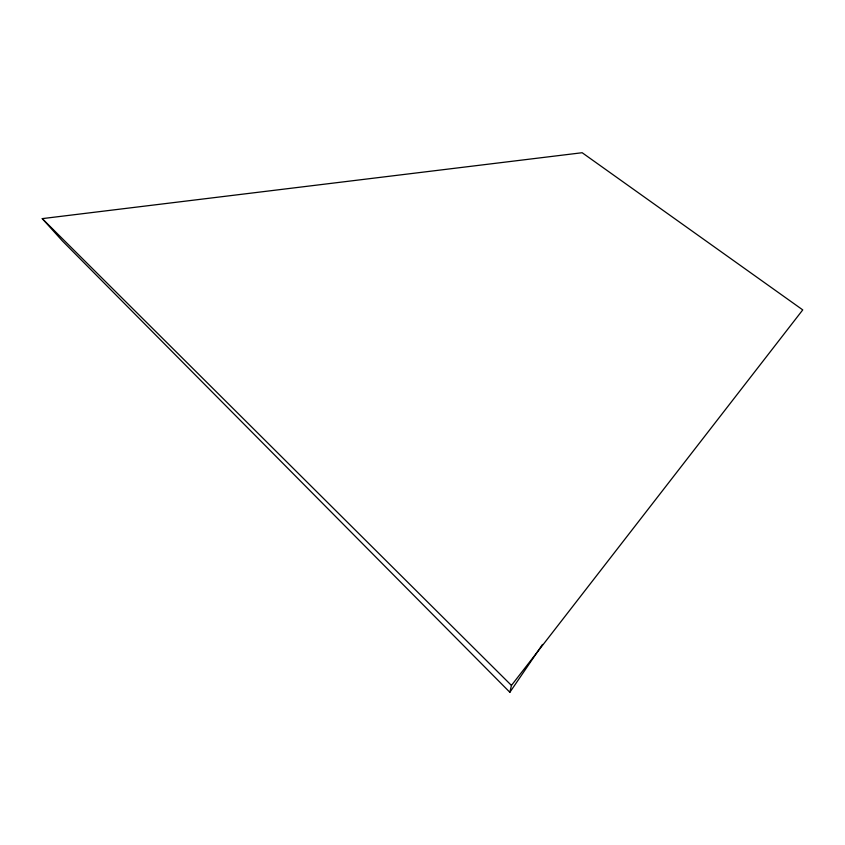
<?xml version="1.0" encoding="UTF-8"?>
<svg xmlns="http://www.w3.org/2000/svg" width="845" height="845" viewBox="0 0 845 845"><rect width="100%" height="100%" fill="white"/><g stroke="black" fill="none" stroke-linecap="round" stroke-linejoin="round"><path stroke-width="1.27" d="M509.862 692.277L511.447 685.422L802.75 309.893L582.163 152.723L42.25 218.623L62.467 241.005L509.862 692.277L542.522 644.418M42.25 218.623L511.447 685.422"/></g></svg>
